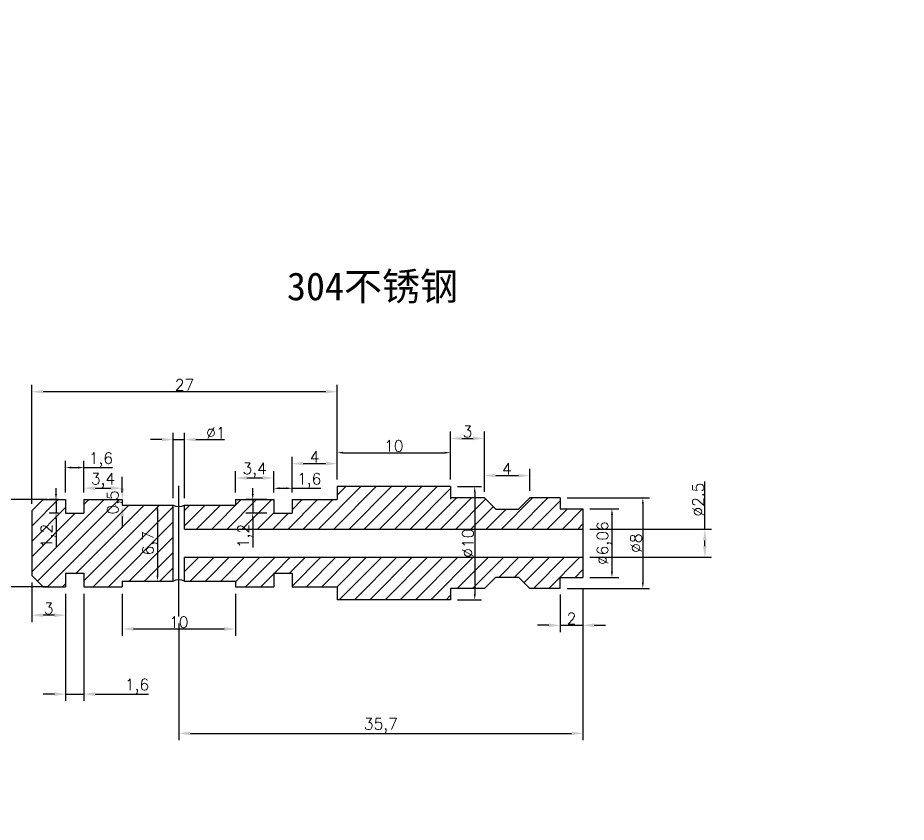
# Model space of a CAD drawing. Header units: millimetres. Extents: x 6817 to 10425, y -2870 to -164.
# Drawn here: x 9777.6 to 9856.1, y -1671.2 to -1600.1 of the extents above; entities that cross this region are included whole.
import ezdxf

# ---------------------------------------------------------------- set-up
doc = ezdxf.new("R2010")
doc.units = ezdxf.units.MM
doc.linetypes.add('DASHDOTX3', pattern=[508, 254, -127, 0, -127])
doc.layers.add('中线', color=1, linetype='DASHDOTX3', lineweight=13)
doc.layers.add('粗线', color=7, linetype='Continuous', lineweight=80)
doc.layers.add('图层2', color=108, linetype='Continuous')
doc.styles.get("Standard").update_dxf_attribs({"font": 'txt', "bigfont": 'gbcbig.shx'})
doc.dimstyles.new('ISO-25', dxfattribs={"dimtxt": 1, "dimasz": 0.5, "dimexe": 0.6, "dimexo": 0.625, "dimgap": 0.1, "dimtad": 1, "dimtxsty": 'Standard', "dimcen": 2.5, "dimadec": 0, "dimazin": 0, "dimtfac": 1, "dimtmove": 0, "dimatfit": 3, "dimfxl": 1, "dimarcsym": 0})

# ---------------------------------------------------------------- blocks, each defined once
blk = doc.blocks.new('*D332')
at = {"color": 0, "lineweight": -2, "transparency": 16777216}
for p, q in [((9838.354, -1645.295), (9838.354, -1641.095)), ((9828.2, -1645.295), (9838.954, -1645.295)), ((9838.354, -1646.795), (9838.354, -1646.295)), ((9828.2, -1647.795), (9838.954, -1647.795))]:
    blk.add_line(p, q, dxfattribs=at)
at = {"color": 0, "transparency": 16777216}
for points in [[(9838.188, -1646.295), (9838.521, -1646.295), (9838.354, -1645.295)], [(9838.188, -1646.795), (9838.521, -1646.795), (9838.354, -1647.795)]]:
    blk.add_solid(points, dxfattribs=at)
at = {"layer": 'Defpoints', "color": 0, "transparency": 16777216}
for p in [(9827.575, -1645.295), (9838.354, -1645.295), (9827.575, -1647.795)]:
    blk.add_point(p, dxfattribs=at)
at = {"color": 0, "transparency": 16777216, "insert": (9837.754, -1642.695), "char_height": 1, "attachment_point": 5, "rotation": 90}
blk.add_mtext('%%c2.5', dxfattribs=at)
blk = doc.blocks.new('*D333')
at = {"color": 0, "lineweight": -2, "transparency": 16777216}
for p, q in [((9827.575, -1650.52), (9827.575, -1663.947)), ((9791.875, -1653.645), (9791.875, -1663.947)), ((9792.875, -1663.347), (9826.575, -1663.347))]:
    blk.add_line(p, q, dxfattribs=at)
at = {"color": 0, "transparency": 16777216}
for points in [[(9792.875, -1663.18), (9792.875, -1663.514), (9791.875, -1663.347)], [(9826.575, -1663.18), (9826.575, -1663.514), (9827.575, -1663.347)]]:
    blk.add_solid(points, dxfattribs=at)
at = {"layer": 'Defpoints', "color": 0, "transparency": 16777216}
for p in [(9827.575, -1649.895), (9791.875, -1653.02), (9827.575, -1663.347)]:
    blk.add_point(p, dxfattribs=at)
at = {"color": 0, "transparency": 16777216, "insert": (9809.725, -1662.664), "char_height": 1, "attachment_point": 5}
blk.add_mtext('35,7', dxfattribs=at)
blk = doc.blocks.new('*D334')
at = {"color": 0, "lineweight": -2, "transparency": 16777216}
for p, q in [((9791.375, -1642.57), (9791.375, -1636.792)), ((9792.375, -1642.57), (9792.375, -1636.792)), ((9790.375, -1637.392), (9789.375, -1637.392)), ((9791.375, -1637.392), (9792.375, -1637.392)), ((9793.375, -1637.392), (9795.908, -1637.392))]:
    blk.add_line(p, q, dxfattribs=at)
at = {"color": 0, "transparency": 16777216}
for points in [[(9790.375, -1637.225), (9790.375, -1637.559), (9791.375, -1637.392)], [(9793.375, -1637.225), (9793.375, -1637.559), (9792.375, -1637.392)]]:
    blk.add_solid(points, dxfattribs=at)
at = {"layer": 'Defpoints', "color": 0, "transparency": 16777216}
for p in [(9792.375, -1637.392), (9791.375, -1643.195), (9792.375, -1643.195)]:
    blk.add_point(p, dxfattribs=at)
at = {"color": 0, "transparency": 16777216, "insert": (9795.141, -1636.792), "char_height": 1, "attachment_point": 5}
blk.add_mtext('%%c1', dxfattribs=at)
blk = doc.blocks.new('*D335')
at = {"color": 0, "lineweight": -2, "transparency": 16777216}
for p, q in [((9778.875, -1643.07), (9778.875, -1632.564)), ((9805.875, -1639.42), (9805.875, -1632.564)), ((9804.875, -1633.164), (9779.875, -1633.164))]:
    blk.add_line(p, q, dxfattribs=at)
at = {"color": 0, "transparency": 16777216}
for points in [[(9779.875, -1632.998), (9779.875, -1633.331), (9778.875, -1633.164)], [(9804.875, -1632.998), (9804.875, -1633.331), (9805.875, -1633.164)]]:
    blk.add_solid(points, dxfattribs=at)
at = {"layer": 'Defpoints', "color": 0, "transparency": 16777216}
for p in [(9778.875, -1633.164), (9805.875, -1640.045), (9778.875, -1643.695)]:
    blk.add_point(p, dxfattribs=at)
at = {"color": 0, "transparency": 16777216, "insert": (9792.375, -1632.564), "char_height": 1, "attachment_point": 5}
blk.add_mtext('27', dxfattribs=at)
blk = doc.blocks.new('*D336')
at = {"color": 0, "lineweight": -2, "transparency": 16777216}
for p, q in [((9780.25, -1642.695), (9770.989, -1642.695)), ((9771.589, -1643.695), (9771.589, -1649.395)), ((9780.25, -1650.395), (9770.989, -1650.395))]:
    blk.add_line(p, q, dxfattribs=at)
at = {"color": 0, "transparency": 16777216}
for points in [[(9771.422, -1643.695), (9771.755, -1643.695), (9771.589, -1642.695)], [(9771.422, -1649.395), (9771.755, -1649.395), (9771.589, -1650.395)]]:
    blk.add_solid(points, dxfattribs=at)
at = {"layer": 'Defpoints', "color": 0, "transparency": 16777216}
for p in [(9780.875, -1642.695), (9771.589, -1650.395), (9780.875, -1650.395)]:
    blk.add_point(p, dxfattribs=at)
at = {"color": 0, "transparency": 16777216, "insert": (9770.989, -1646.545), "char_height": 1, "attachment_point": 5, "rotation": 90}
blk.add_mtext('%%C8-0.04', dxfattribs=at)
blk = doc.blocks.new('*D277')
at = {"color": 0, "lineweight": -2, "transparency": 16777216}
for p, q in [((9781.875, -1651.02), (9781.875, -1660.48)), ((9783.475, -1651.02), (9783.475, -1660.48)), ((9780.875, -1659.88), (9779.875, -1659.88)), ((9781.875, -1659.88), (9783.475, -1659.88)), ((9784.475, -1659.88), (9789.2, -1659.88))]:
    blk.add_line(p, q, dxfattribs=at)
at = {"color": 0, "transparency": 16777216}
for points in [[(9780.875, -1659.714), (9780.875, -1660.047), (9781.875, -1659.88)], [(9784.475, -1659.714), (9784.475, -1660.047), (9783.475, -1659.88)]]:
    blk.add_solid(points, dxfattribs=at)
at = {"layer": 'Defpoints', "color": 0, "transparency": 16777216}
for p in [(9781.875, -1650.395), (9783.475, -1650.395), (9783.475, -1659.88)]:
    blk.add_point(p, dxfattribs=at)
at = {"color": 0, "transparency": 16777216, "insert": (9788.183, -1659.197), "char_height": 1, "attachment_point": 5}
blk.add_mtext('1,6', dxfattribs=at)
blk = doc.blocks.new('*D337')
at = {"color": 0, "lineweight": -2, "transparency": 16777216}
for p, q in [((9786.875, -1641.695), (9786.875, -1640.695)), ((9786.25, -1642.695), (9786.275, -1642.695)), ((9786.875, -1642.695), (9786.875, -1643.195)), ((9786.25, -1643.195), (9786.275, -1643.195)), ((9786.875, -1644.195), (9786.875, -1645.195))]:
    blk.add_line(p, q, dxfattribs=at)
at = {"color": 0, "transparency": 16777216}
for points in [[(9786.708, -1641.695), (9787.041, -1641.695), (9786.875, -1642.695)], [(9786.708, -1644.195), (9787.041, -1644.195), (9786.875, -1643.195)]]:
    blk.add_solid(points, dxfattribs=at)
at = {"layer": 'Defpoints', "color": 0, "transparency": 16777216}
for p in [(9786.875, -1642.695), (9786.875, -1643.195), (9786.875, -1643.195)]:
    blk.add_point(p, dxfattribs=at)
at = {"color": 0, "lineweight": -2, "transparency": 16777216, "insert": (9786.191, -1642.945), "char_height": 1, "attachment_point": 5, "rotation": 90}
blk.add_mtext('0,5', dxfattribs=at)
blk = doc.blocks.new('*D338')
at = {"color": 0, "lineweight": -2, "transparency": 16777216}
for p, q in [((9783.475, -1642.07), (9783.475, -1641.086)), ((9786.875, -1642.07), (9786.875, -1641.086)), ((9784.475, -1641.686), (9785.875, -1641.686))]:
    blk.add_line(p, q, dxfattribs=at)
at = {"color": 0, "transparency": 16777216}
for points in [[(9784.475, -1641.519), (9784.475, -1641.853), (9783.475, -1641.686)], [(9785.875, -1641.519), (9785.875, -1641.853), (9786.875, -1641.686)]]:
    blk.add_solid(points, dxfattribs=at)
at = {"layer": 'Defpoints', "color": 0, "transparency": 16777216}
for p in [(9786.875, -1641.686), (9783.475, -1642.695), (9786.875, -1642.695)]:
    blk.add_point(p, dxfattribs=at)
at = {"color": 0, "lineweight": -2, "transparency": 16777216, "insert": (9785.175, -1641.003), "char_height": 1, "attachment_point": 5}
blk.add_mtext('3,4', dxfattribs=at)
blk = doc.blocks.new('*D339')
at = {"color": 0, "lineweight": -2, "transparency": 16777216}
for p, q in [((9786.875, -1651.02), (9786.875, -1654.723)), ((9796.875, -1651.02), (9796.875, -1654.723)), ((9787.875, -1654.123), (9795.875, -1654.123))]:
    blk.add_line(p, q, dxfattribs=at)
at = {"color": 0, "transparency": 16777216}
for points in [[(9787.875, -1653.957), (9787.875, -1654.29), (9786.875, -1654.123)], [(9795.875, -1653.957), (9795.875, -1654.29), (9796.875, -1654.123)]]:
    blk.add_solid(points, dxfattribs=at)
at = {"layer": 'Defpoints', "color": 0, "transparency": 16777216}
for p in [(9786.875, -1650.395), (9796.875, -1650.395), (9796.875, -1654.123)]:
    blk.add_point(p, dxfattribs=at)
at = {"color": 0, "transparency": 16777216, "insert": (9791.875, -1653.523), "char_height": 1, "attachment_point": 5}
blk.add_mtext('10', dxfattribs=at)
blk = doc.blocks.new('*D340')
at = {"color": 0, "lineweight": -2, "transparency": 16777216}
for p, q in [((9796.875, -1642.07), (9796.875, -1640.182)), ((9800.275, -1642.07), (9800.275, -1640.182)), ((9797.875, -1640.782), (9799.275, -1640.782))]:
    blk.add_line(p, q, dxfattribs=at)
at = {"color": 0, "transparency": 16777216}
for points in [[(9797.875, -1640.616), (9797.875, -1640.949), (9796.875, -1640.782)], [(9799.275, -1640.616), (9799.275, -1640.949), (9800.275, -1640.782)]]:
    blk.add_solid(points, dxfattribs=at)
at = {"layer": 'Defpoints', "color": 0, "transparency": 16777216}
for p in [(9800.275, -1640.782), (9796.875, -1642.695), (9800.275, -1642.695)]:
    blk.add_point(p, dxfattribs=at)
at = {"color": 0, "lineweight": -2, "transparency": 16777216, "insert": (9798.575, -1640.099), "char_height": 1, "attachment_point": 5}
blk.add_mtext('3,4', dxfattribs=at)
blk = doc.blocks.new('*D341')
at = {"color": 0, "lineweight": -2, "transparency": 16777216}
for p, q in [((9801.875, -1642.07), (9801.875, -1638.915)), ((9805.875, -1640.92), (9805.875, -1638.915)), ((9802.875, -1639.515), (9804.875, -1639.515))]:
    blk.add_line(p, q, dxfattribs=at)
at = {"color": 0, "transparency": 16777216}
for points in [[(9802.875, -1639.348), (9802.875, -1639.681), (9801.875, -1639.515)], [(9804.875, -1639.348), (9804.875, -1639.681), (9805.875, -1639.515)]]:
    blk.add_solid(points, dxfattribs=at)
at = {"layer": 'Defpoints', "color": 0, "transparency": 16777216}
for p in [(9805.875, -1639.515), (9805.875, -1641.545), (9801.875, -1642.695)]:
    blk.add_point(p, dxfattribs=at)
at = {"color": 0, "lineweight": -2, "transparency": 16777216, "insert": (9803.875, -1638.915), "char_height": 1, "attachment_point": 5}
blk.add_mtext('4', dxfattribs=at)
blk = doc.blocks.new('*D342')
at = {"color": 0, "lineweight": -2, "transparency": 16777216}
for p, q in [((9815.875, -1640.92), (9815.875, -1636.687)), ((9818.875, -1641.92), (9818.875, -1636.687)), ((9816.875, -1637.287), (9817.875, -1637.287))]:
    blk.add_line(p, q, dxfattribs=at)
at = {"color": 0, "transparency": 16777216}
for points in [[(9816.875, -1637.12), (9816.875, -1637.453), (9815.875, -1637.287)], [(9817.875, -1637.12), (9817.875, -1637.453), (9818.875, -1637.287)]]:
    blk.add_solid(points, dxfattribs=at)
at = {"layer": 'Defpoints', "color": 0, "transparency": 16777216}
for p in [(9818.875, -1637.287), (9815.875, -1641.545), (9818.875, -1642.545)]:
    blk.add_point(p, dxfattribs=at)
at = {"color": 0, "transparency": 16777216, "insert": (9817.375, -1636.687), "char_height": 1, "attachment_point": 5}
blk.add_mtext('3', dxfattribs=at)
blk = doc.blocks.new('*D343')
at = {"color": 0, "lineweight": -2, "transparency": 16777216}
for p, q in [((9818.875, -1642.02), (9818.875, -1639.974)), ((9819.875, -1640.574), (9821.875, -1640.574)), ((9822.875, -1641.92), (9822.875, -1639.974))]:
    blk.add_line(p, q, dxfattribs=at)
at = {"color": 0, "transparency": 16777216}
for points in [[(9819.875, -1640.408), (9819.875, -1640.741), (9818.875, -1640.574)], [(9821.875, -1640.408), (9821.875, -1640.741), (9822.875, -1640.574)]]:
    blk.add_solid(points, dxfattribs=at)
at = {"layer": 'Defpoints', "color": 0, "transparency": 16777216}
for p in [(9822.875, -1640.574), (9818.875, -1642.645), (9822.875, -1642.545)]:
    blk.add_point(p, dxfattribs=at)
at = {"color": 0, "lineweight": -2, "transparency": 16777216, "insert": (9820.875, -1639.974), "char_height": 1, "attachment_point": 5}
blk.add_mtext('4', dxfattribs=at)
blk = doc.blocks.new('*D278')
at = {"color": 0, "lineweight": -2, "transparency": 16777216}
for p, q in [((9825.575, -1651.07), (9825.575, -1654.4)), ((9827.575, -1653.175), (9827.575, -1653.2)), ((9824.575, -1653.8), (9823.575, -1653.8)), ((9825.575, -1653.8), (9827.575, -1653.8)), ((9828.575, -1653.8), (9829.575, -1653.8))]:
    blk.add_line(p, q, dxfattribs=at)
at = {"color": 0, "transparency": 16777216}
for points in [[(9824.575, -1653.633), (9824.575, -1653.966), (9825.575, -1653.8)], [(9828.575, -1653.633), (9828.575, -1653.966), (9827.575, -1653.8)]]:
    blk.add_solid(points, dxfattribs=at)
at = {"layer": 'Defpoints', "color": 0, "transparency": 16777216}
for p in [(9825.575, -1650.445), (9827.575, -1653.8), (9827.575, -1653.8)]:
    blk.add_point(p, dxfattribs=at)
at = {"color": 0, "transparency": 16777216, "insert": (9826.575, -1653.2), "char_height": 1, "attachment_point": 5}
blk.add_mtext('2', dxfattribs=at)
blk = doc.blocks.new('*D344')
at = {"color": 0, "lineweight": -2, "transparency": 16777216}
for p, q in [((9778.875, -1650.02), (9778.875, -1653.509)), ((9781.875, -1651.02), (9781.875, -1653.509)), ((9780.875, -1652.909), (9779.875, -1652.909))]:
    blk.add_line(p, q, dxfattribs=at)
at = {"color": 0, "transparency": 16777216}
for points in [[(9779.875, -1652.743), (9779.875, -1653.076), (9778.875, -1652.909)], [(9780.875, -1652.743), (9780.875, -1653.076), (9781.875, -1652.909)]]:
    blk.add_solid(points, dxfattribs=at)
at = {"layer": 'Defpoints', "color": 0, "transparency": 16777216}
for p in [(9778.875, -1649.395), (9781.875, -1650.395), (9778.875, -1652.909)]:
    blk.add_point(p, dxfattribs=at)
at = {"color": 0, "transparency": 16777216, "insert": (9780.375, -1652.309), "char_height": 1, "attachment_point": 5}
blk.add_mtext('3', dxfattribs=at)
blk = doc.blocks.new('*D424')
at = {"layer": 'Defpoints', "color": 0, "linetype": 'ByBlock', "transparency": 16777216}
for p in [(9825.575, -1642.545), (9825.575, -1650.545), (9832.874, -1650.545)]:
    blk.add_point(p, dxfattribs=at)
at = {"layer": '图层2', "color": 0, "linetype": 'ByBlock', "lineweight": -2, "transparency": 16777216}
for p, q in [((9826.2, -1642.545), (9833.474, -1642.545)), ((9832.874, -1643.045), (9832.874, -1650.045)), ((9826.2, -1650.545), (9833.474, -1650.545))]:
    blk.add_line(p, q, dxfattribs=at)
at = {"layer": '图层2', "color": 0, "linetype": 'ByBlock', "transparency": 16777216}
for points in [[(9832.79, -1643.045), (9832.957, -1643.045), (9832.874, -1642.545)], [(9832.79, -1650.045), (9832.957, -1650.045), (9832.874, -1650.545)]]:
    blk.add_solid(points, dxfattribs=at)
at = {"layer": '图层2', "color": 0, "linetype": 'ByBlock', "transparency": 16777216, "insert": (9832.274, -1646.545), "char_height": 1, "attachment_point": 5, "rotation": 90}
blk.add_mtext('%%C8', dxfattribs=at)
blk = doc.blocks.new('*D425')
at = {"layer": 'Defpoints', "color": 0, "linetype": 'ByBlock', "transparency": 16777216}
for p in [(9827.575, -1643.515), (9827.575, -1649.575), (9830.147, -1649.575)]:
    blk.add_point(p, dxfattribs=at)
at = {"layer": '图层2', "color": 0, "linetype": 'ByBlock', "lineweight": -2, "transparency": 16777216}
for p, q in [((9828.2, -1643.515), (9830.747, -1643.515)), ((9830.147, -1644.015), (9830.147, -1649.075)), ((9828.2, -1649.575), (9830.747, -1649.575))]:
    blk.add_line(p, q, dxfattribs=at)
at = {"layer": '图层2', "color": 0, "linetype": 'ByBlock', "transparency": 16777216}
for points in [[(9830.064, -1644.015), (9830.23, -1644.015), (9830.147, -1643.515)], [(9830.064, -1649.075), (9830.23, -1649.075), (9830.147, -1649.575)]]:
    blk.add_solid(points, dxfattribs=at)
at = {"layer": '图层2', "color": 0, "linetype": 'ByBlock', "transparency": 16777216, "insert": (9829.464, -1646.545), "char_height": 1, "attachment_point": 5, "rotation": 90}
blk.add_mtext('%%C6,06', dxfattribs=at)
blk = doc.blocks.new('*D426')
at = {"layer": 'Defpoints', "color": 0, "linetype": 'ByBlock', "transparency": 16777216}
for p in [(9815.875, -1641.545), (9815.875, -1651.545), (9818.02, -1651.545)]:
    blk.add_point(p, dxfattribs=at)
at = {"layer": '图层2', "color": 0, "linetype": 'ByBlock', "lineweight": -2, "transparency": 16777216}
for p, q in [((9816.5, -1641.545), (9818.62, -1641.545)), ((9818.02, -1642.045), (9818.02, -1651.045)), ((9816.5, -1651.545), (9818.62, -1651.545))]:
    blk.add_line(p, q, dxfattribs=at)
at = {"layer": '图层2', "color": 0, "linetype": 'ByBlock', "transparency": 16777216}
for points in [[(9817.937, -1642.045), (9818.104, -1642.045), (9818.02, -1641.545)], [(9817.937, -1651.045), (9818.104, -1651.045), (9818.02, -1651.545)]]:
    blk.add_solid(points, dxfattribs=at)
at = {"layer": '图层2', "color": 0, "linetype": 'ByBlock', "transparency": 16777216, "insert": (9817.42, -1646.545), "char_height": 1, "attachment_point": 5, "rotation": 90}
blk.add_mtext('%%C10', dxfattribs=at)
blk = doc.blocks.new('*D427')
at = {"layer": 'Defpoints', "color": 0, "linetype": 'ByBlock', "transparency": 16777216}
for p in [(9815.875, -1638.548), (9805.875, -1641.545), (9815.875, -1641.545)]:
    blk.add_point(p, dxfattribs=at)
at = {"layer": '图层2', "color": 0, "linetype": 'ByBlock', "lineweight": -2, "transparency": 16777216}
for p, q in [((9805.875, -1640.92), (9805.875, -1637.948)), ((9815.875, -1640.92), (9815.875, -1637.948)), ((9806.375, -1638.548), (9815.375, -1638.548))]:
    blk.add_line(p, q, dxfattribs=at)
at = {"layer": '图层2', "color": 0, "linetype": 'ByBlock', "transparency": 16777216}
for points in [[(9806.375, -1638.465), (9806.375, -1638.631), (9805.875, -1638.548)], [(9815.375, -1638.465), (9815.375, -1638.631), (9815.875, -1638.548)]]:
    blk.add_solid(points, dxfattribs=at)
at = {"layer": '图层2', "color": 0, "linetype": 'ByBlock', "transparency": 16777216, "insert": (9810.875, -1637.948), "char_height": 1, "attachment_point": 5}
blk.add_mtext('10', dxfattribs=at)
blk = doc.blocks.new('*D428')
at = {"layer": 'Defpoints', "color": 0, "linetype": 'ByBlock', "transparency": 16777216}
for p in [(9801.875, -1641.694), (9800.275, -1642.695), (9801.875, -1642.695)]:
    blk.add_point(p, dxfattribs=at)
at = {"layer": '图层2', "color": 0, "linetype": 'ByBlock', "lineweight": -2, "transparency": 16777216}
for p, q in [((9800.275, -1642.07), (9800.275, -1641.094)), ((9801.875, -1642.07), (9801.875, -1641.094)), ((9800.775, -1641.694), (9801.375, -1641.694)), ((9801.875, -1641.694), (9804.408, -1641.694))]:
    blk.add_line(p, q, dxfattribs=at)
at = {"layer": '图层2', "color": 0, "linetype": 'ByBlock', "transparency": 16777216}
for points in [[(9800.775, -1641.611), (9800.775, -1641.778), (9800.275, -1641.694)], [(9801.375, -1641.611), (9801.375, -1641.778), (9801.875, -1641.694)]]:
    blk.add_solid(points, dxfattribs=at)
at = {"layer": '图层2', "color": 0, "linetype": 'ByBlock', "transparency": 16777216, "insert": (9803.391, -1641.011), "char_height": 1, "attachment_point": 5}
blk.add_mtext('1,6', dxfattribs=at)
blk = doc.blocks.new('*D429')
at = {"layer": 'Defpoints', "color": 0, "linetype": 'ByBlock', "transparency": 16777216}
for p in [(9798.403, -1642.695), (9800.275, -1642.695), (9800.275, -1643.895)]:
    blk.add_point(p, dxfattribs=at)
at = {"layer": '图层2', "color": 0, "linetype": 'ByBlock', "lineweight": -2, "transparency": 16777216}
for p, q in [((9798.403, -1642.195), (9798.403, -1641.695)), ((9799.65, -1642.695), (9797.803, -1642.695)), ((9798.403, -1642.695), (9798.403, -1643.895)), ((9799.65, -1643.895), (9797.803, -1643.895)), ((9798.403, -1644.395), (9798.403, -1646.928))]:
    blk.add_line(p, q, dxfattribs=at)
at = {"layer": '图层2', "color": 0, "linetype": 'ByBlock', "transparency": 16777216}
for points in [[(9798.32, -1642.195), (9798.487, -1642.195), (9798.403, -1642.695)], [(9798.32, -1644.395), (9798.487, -1644.395), (9798.403, -1643.895)]]:
    blk.add_solid(points, dxfattribs=at)
at = {"layer": '图层2', "color": 0, "linetype": 'ByBlock', "transparency": 16777216, "insert": (9797.72, -1645.911), "char_height": 1, "attachment_point": 5, "rotation": 90}
blk.add_mtext('1,2', dxfattribs=at)
blk = doc.blocks.new('*D430')
at = {"layer": 'Defpoints', "color": 0, "linetype": 'ByBlock', "transparency": 16777216}
for p in [(9781.875, -1642.695), (9781.022, -1643.895), (9781.875, -1643.895)]:
    blk.add_point(p, dxfattribs=at)
at = {"layer": '图层2', "color": 0, "linetype": 'ByBlock', "lineweight": -2, "transparency": 16777216}
for p, q in [((9781.022, -1642.195), (9781.022, -1641.695)), ((9781.25, -1642.695), (9780.422, -1642.695)), ((9781.022, -1642.695), (9781.022, -1643.895)), ((9781.25, -1643.895), (9780.422, -1643.895)), ((9781.022, -1644.395), (9781.022, -1646.928))]:
    blk.add_line(p, q, dxfattribs=at)
at = {"layer": '图层2', "color": 0, "linetype": 'ByBlock', "transparency": 16777216}
for points in [[(9780.939, -1642.195), (9781.105, -1642.195), (9781.022, -1642.695)], [(9780.939, -1644.395), (9781.105, -1644.395), (9781.022, -1643.895)]]:
    blk.add_solid(points, dxfattribs=at)
at = {"layer": '图层2', "color": 0, "linetype": 'ByBlock', "transparency": 16777216, "insert": (9780.339, -1645.911), "char_height": 1, "attachment_point": 5, "rotation": 90}
blk.add_mtext('1,2', dxfattribs=at)
blk = doc.blocks.new('*D284')
at = {"layer": 'Defpoints', "color": 0, "linetype": 'ByBlock', "transparency": 16777216}
for p in [(9783.475, -1639.865), (9781.875, -1642.695), (9783.475, -1642.695)]:
    blk.add_point(p, dxfattribs=at)
at = {"layer": '图层2', "color": 0, "linetype": 'ByBlock', "lineweight": -2, "transparency": 16777216}
for p, q in [((9781.875, -1642.07), (9781.875, -1639.265)), ((9782.375, -1639.865), (9782.975, -1639.865)), ((9783.475, -1642.07), (9783.475, -1639.265)), ((9783.475, -1639.865), (9786.008, -1639.865))]:
    blk.add_line(p, q, dxfattribs=at)
at = {"layer": '图层2', "color": 0, "linetype": 'ByBlock', "transparency": 16777216}
for points in [[(9782.375, -1639.782), (9782.375, -1639.948), (9781.875, -1639.865)], [(9782.975, -1639.782), (9782.975, -1639.948), (9783.475, -1639.865)]]:
    blk.add_solid(points, dxfattribs=at)
at = {"layer": '图层2', "color": 0, "linetype": 'ByBlock', "transparency": 16777216, "insert": (9784.991, -1639.182), "char_height": 1, "attachment_point": 5}
blk.add_mtext('1,6', dxfattribs=at)
blk = doc.blocks.new('*D1364')
at = {"layer": 'Defpoints', "color": 0, "linetype": 'ByBlock', "transparency": 16777216}
for p in [(9788.246, -1643.195), (9788.246, -1649.895), (9789.986, -1649.895)]:
    blk.add_point(p, dxfattribs=at)
at = {"layer": '图层2', "color": 0, "linetype": 'ByBlock', "lineweight": -2, "transparency": 16777216}
for p, q in [((9788.871, -1643.195), (9790.586, -1643.195)), ((9789.986, -1643.695), (9789.986, -1649.395)), ((9788.871, -1649.895), (9790.586, -1649.895))]:
    blk.add_line(p, q, dxfattribs=at)
at = {"layer": '图层2', "color": 0, "linetype": 'ByBlock', "transparency": 16777216}
for points in [[(9789.903, -1643.695), (9790.07, -1643.695), (9789.986, -1643.195)], [(9789.903, -1649.395), (9790.07, -1649.395), (9789.986, -1649.895)]]:
    blk.add_solid(points, dxfattribs=at)
at = {"layer": '图层2', "color": 0, "linetype": 'ByBlock', "transparency": 16777216, "insert": (9789.303, -1646.545), "char_height": 1, "attachment_point": 5, "rotation": 90}
blk.add_mtext('6,7', dxfattribs=at)
blk = doc.blocks.new('*D2126')
at = {"layer": 'Defpoints', "color": 0, "linetype": 'ByBlock'}
for p in [(10223.657, -339.202), (10223.657, -344.877), (10247.603, -344.877)]:
    blk.add_point(p, dxfattribs=at)
at = {"layer": 'Defpoints', "color": 0, "linetype": 'ByBlock', "transparency": 16777216}
for p in [(8490.813, -2490.52), (8490.813, -2500.59), (8495.813, -2500.59)]:
    blk.add_point(p, dxfattribs=at)
at = {"layer": '图层2', "color": 0, "linetype": 'ByBlock', "lineweight": -2}
for p, q in [((10224.282, -339.202), (10248.203, -339.202)), ((10247.603, -339.702), (10247.603, -344.377)), ((10224.282, -344.877), (10248.203, -344.877))]:
    blk.add_line(p, q, dxfattribs=at)
at = {"layer": '图层2', "color": 0, "linetype": 'ByBlock', "lineweight": -2, "transparency": 16777216}
for p, q in [((8490.813, -2499.965), (8490.813, -2489.92)), ((8495.813, -2499.965), (8495.813, -2489.92)), ((8495.313, -2490.52), (8491.313, -2490.52))]:
    blk.add_line(p, q, dxfattribs=at)
at = {"layer": '图层2', "color": 0, "linetype": 'ByBlock'}
for points in [[(10247.52, -339.702), (10247.687, -339.702), (10247.603, -339.202)], [(10247.52, -344.377), (10247.687, -344.377), (10247.603, -344.877)]]:
    blk.add_solid(points, dxfattribs=at)
at = {"layer": '图层2', "color": 0, "linetype": 'ByBlock', "transparency": 16777216}
for points in [[(8491.313, -2490.437), (8491.313, -2490.604), (8490.813, -2490.52)], [(8495.313, -2490.437), (8495.313, -2490.604), (8495.813, -2490.52)]]:
    blk.add_solid(points, dxfattribs=at)
at = {"layer": '图层2', "color": 0, "linetype": 'ByBlock', "insert": (10246.92, -342.039), "char_height": 1, "attachment_point": 5, "rotation": 90}
blk.add_mtext('5,67', dxfattribs=at)
at = {"layer": '图层2', "color": 0, "linetype": 'ByBlock', "transparency": 16777216, "insert": (8493.313, -2489.17), "char_height": 2.5, "attachment_point": 5}
blk.add_mtext('5', dxfattribs=at)
blk = doc.blocks.new('*D2131')
at = {"layer": 'Defpoints', "color": 0, "linetype": 'ByBlock'}
for p in [(10232.058, -998.369), (10223.184, -1004.368), (10232.048, -1004.368), (8546.573, -2519.733), (8541.762, -2524.114), (8546.573, -2524.114)]:
    blk.add_point(p, dxfattribs=at)
at = {"layer": '图层2', "color": 0, "linetype": 'ByBlock', "lineweight": -2}
for p, q in [((10231.433, -998.369), (10222.584, -998.369)), ((10223.184, -998.869), (10223.184, -1003.868)), ((10231.423, -1004.368), (10222.584, -1004.368)), ((8545.948, -2519.733), (8541.162, -2519.733)), ((8541.762, -2520.233), (8541.762, -2523.614)), ((8545.948, -2524.114), (8541.162, -2524.114))]:
    blk.add_line(p, q, dxfattribs=at)
at = {"layer": '图层2', "color": 0, "linetype": 'ByBlock'}
for points in [[(10223.101, -998.869), (10223.268, -998.869), (10223.184, -998.369)], [(10223.101, -1003.868), (10223.268, -1003.868), (10223.184, -1004.368)], [(8541.679, -2520.233), (8541.846, -2520.233), (8541.762, -2519.733)], [(8541.679, -2523.614), (8541.846, -2523.614), (8541.762, -2524.114)]]:
    blk.add_solid(points, dxfattribs=at)
at = {"layer": '图层2', "color": 0, "linetype": 'ByBlock', "char_height": 1, "attachment_point": 5, "rotation": 90}
for s, insert in [('6', (10222.584, -1001.368)), ('4,38', (8541.079, -2521.923))]:
    blk.add_mtext(s, dxfattribs=dict(at, insert=insert))
blk = doc.blocks.new('*D2135')
at = {"layer": 'Defpoints', "color": 0, "linetype": 'ByBlock'}
for p in [(10217.809, -308.872), (10215.309, -322.353), (10217.809, -322.353), (8520.699, -2501.899), (8521.923, -2501.875), (8521.325, -2502.94), (8534.065, -2513.083), (8534.065, -2513.083)]:
    blk.add_point(p, dxfattribs=at)
at = {"layer": '图层2', "color": 0, "linetype": 'ByBlock', "lineweight": -2}
for p, q in [((10215.309, -321.728), (10215.309, -308.272)), ((10217.809, -321.728), (10217.809, -308.272)), ((10215.809, -308.872), (10217.309, -308.872)), ((8521.603, -2500.9), (8522.675, -2499.803)), ((8521.464, -2501.451), (8520.818, -2500.855)), ((8520.836, -2502.55), (8519.961, -2501.854))]:
    blk.add_line(p, q, dxfattribs=at)
for start, end in [(135.64919, 137.29304), (138.93689, 139.83176)]:
    blk.add_arc((8534.065, -2513.083), 17.428, start, end, dxfattribs=at)
at = {"layer": '图层2', "color": 0, "linetype": 'ByBlock'}
for points in [[(10215.809, -308.788), (10215.809, -308.955), (10215.309, -308.872)], [(10217.309, -308.788), (10217.309, -308.955), (10217.809, -308.872)], [(8520.812, -2501.894), (8520.683, -2501.788), (8520.431, -2502.228)], [(8520.863, -2501.579), (8520.987, -2501.69), (8521.259, -2501.262)]]:
    blk.add_solid(points, dxfattribs=at)
at = {"layer": '图层2', "color": 0, "linetype": 'ByBlock', "insert": (10216.559, -308.188), "char_height": 1, "attachment_point": 5}
blk.add_mtext('2,5', dxfattribs=at)
at = {"layer": '图层2', "color": 0, "linetype": 'ByBlock', "insert": (8521.71, -2499.932), "char_height": 1, "attachment_point": 5, "rotation": 45.64919}
blk.add_mtext('4°', dxfattribs=at)
blk = doc.blocks.new('*D2136')
at = {"layer": 'Defpoints', "color": 0, "linetype": 'ByBlock'}
for p in [(10215.309, -305.16), (10187.985, -322.353), (10215.309, -322.353), (8518.444, -2501.943), (8521.325, -2502.94), (8518.95, -2504.556), (8534.065, -2513.083), (8534.065, -2513.083)]:
    blk.add_point(p, dxfattribs=at)
at = {"layer": '图层2', "color": 0, "linetype": 'ByBlock', "lineweight": -2}
for p, q in [((10187.985, -321.728), (10187.985, -304.56)), ((10215.309, -321.728), (10215.309, -304.56)), ((10188.485, -305.16), (10214.809, -305.16)), ((8520.836, -2502.55), (8518.586, -2500.759)), ((8518.406, -2504.249), (8516.832, -2503.361))]:
    blk.add_line(p, q, dxfattribs=at)
blk.add_arc((8534.065, -2513.083), 19.186, 142.96881, 149.0795, dxfattribs=at)
at = {"layer": '图层2', "color": 0, "linetype": 'ByBlock'}
for points in [[(10188.485, -305.076), (10188.485, -305.243), (10187.985, -305.16)], [(10214.809, -305.076), (10214.809, -305.243), (10215.309, -305.16)], [(8518.683, -2501.477), (8518.815, -2501.579), (8519.055, -2501.133)], [(8517.678, -2503.266), (8517.534, -2503.182), (8517.355, -2503.656)]]:
    blk.add_solid(points, dxfattribs=at)
at = {"layer": '图层2', "color": 0, "linetype": 'ByBlock', "insert": (10201.647, -304.476), "char_height": 1, "attachment_point": 5}
blk.add_mtext('27,32', dxfattribs=at)
at = {"layer": '图层2', "color": 0, "linetype": 'ByBlock', "insert": (8517.657, -2502.025), "char_height": 1, "attachment_point": 5, "rotation": 56.02416}
blk.add_mtext('9°', dxfattribs=at)
blk = doc.blocks.new('*D2137')
at = {"layer": 'Defpoints', "color": 0, "linetype": 'ByBlock'}
for p in [(9807.815, -699.517), (9815.715, -699.517), (9807.815, -703.516), (8553.103, -2503.252), (8547.368, -2503.69), (8549.016, -2506.627), (8534.065, -2513.083), (8534.065, -2513.083)]:
    blk.add_point(p, dxfattribs=at)
at = {"layer": '图层2', "color": 0, "linetype": 'ByBlock', "lineweight": -2}
for p, q in [((9808.44, -699.517), (9816.315, -699.517)), ((9815.715, -703.016), (9815.715, -700.017)), ((9808.44, -703.516), (9816.315, -703.516)), ((8547.879, -2503.329), (8552.058, -2500.378)), ((8549.59, -2506.38), (8554.287, -2504.352))]:
    blk.add_line(p, q, dxfattribs=at)
blk.add_arc((8534.065, -2513.083), 21.426, 24.69009, 33.88828, dxfattribs=at)
at = {"layer": '图层2', "color": 0, "linetype": 'ByBlock'}
for points in [[(9815.631, -700.017), (9815.798, -700.017), (9815.715, -699.517)], [(9815.631, -703.016), (9815.798, -703.016), (9815.715, -703.516)], [(8551.783, -2501.183), (8551.921, -2501.089), (8551.568, -2500.724)], [(8553.609, -2504.099), (8553.457, -2504.167), (8553.736, -2504.589)]]:
    blk.add_solid(points, dxfattribs=at)
at = {"layer": '图层2', "color": 0, "linetype": 'ByBlock', "char_height": 1, "attachment_point": 5}
for s, insert, rotation in [('4', (9815.115, -701.517), 90), ('12°', (8553.276, -2502.307), 299.28918)]:
    blk.add_mtext(s, dxfattribs=dict(at, insert=insert, rotation=rotation))
blk = doc.blocks.new('*D2138')
at = {"layer": 'Defpoints', "color": 0, "linetype": 'ByBlock'}
for p in [(10222.988, -1057.987), (10220.988, -1061.58), (10222.988, -1061.58), (8548.611, -2494.314), (8561.47, -2494.314), (8561.47, -2496.236)]:
    blk.add_point(p, dxfattribs=at)
at = {"layer": '图层2', "color": 0, "linetype": 'ByBlock', "lineweight": -2}
for p, q in [((10220.988, -1060.955), (10220.988, -1057.387)), ((10222.988, -1060.955), (10222.988, -1057.387)), ((10221.488, -1057.987), (10222.488, -1057.987)), ((8548.611, -2494.939), (8548.611, -2496.836)), ((8561.47, -2494.939), (8561.47, -2496.836)), ((8549.111, -2496.236), (8560.97, -2496.236))]:
    blk.add_line(p, q, dxfattribs=at)
at = {"layer": '图层2', "color": 0, "linetype": 'ByBlock'}
for points in [[(10221.488, -1057.904), (10221.488, -1058.07), (10220.988, -1057.987)], [(10222.488, -1057.904), (10222.488, -1058.07), (10222.988, -1057.987)], [(8549.111, -2496.153), (8549.111, -2496.32), (8548.611, -2496.236)], [(8560.97, -2496.153), (8560.97, -2496.32), (8561.47, -2496.236)]]:
    blk.add_solid(points, dxfattribs=at)
at = {"layer": '图层2', "color": 0, "linetype": 'ByBlock', "char_height": 1, "attachment_point": 5}
for s, insert in [('2', (10221.988, -1057.387)), ('12,86', (8555.041, -2495.553))]:
    blk.add_mtext(s, dxfattribs=dict(at, insert=insert))
blk = doc.blocks.new('*D2182')
at = {"layer": 'Defpoints', "color": 0, "linetype": 'ByBlock'}
for p in [(9769.111, -1256.581), (9769.111, -1277.581), (9805.213, -1277.581), (9044.303, -2421.385), (8495.813, -2452.388), (9044.303, -2517.79)]:
    blk.add_point(p, dxfattribs=at)
at = {"layer": '图层2', "color": 0, "linetype": 'ByBlock', "lineweight": -2}
for p, q in [((9769.736, -1256.581), (9805.813, -1256.581)), ((9805.213, -1257.081), (9805.213, -1277.081)), ((9769.736, -1277.581), (9805.813, -1277.581)), ((8495.813, -2451.763), (8495.813, -2420.785)), ((9044.303, -2517.165), (9044.303, -2420.785)), ((8496.313, -2421.385), (9043.803, -2421.385))]:
    blk.add_line(p, q, dxfattribs=at)
at = {"layer": '图层2', "color": 0, "linetype": 'ByBlock'}
for points in [[(9805.129, -1257.081), (9805.296, -1257.081), (9805.213, -1256.581)], [(9805.129, -1277.081), (9805.296, -1277.081), (9805.213, -1277.581)], [(8496.313, -2421.301), (8496.313, -2421.468), (8495.813, -2421.385)], [(9043.803, -2421.301), (9043.803, -2421.468), (9044.303, -2421.385)]]:
    blk.add_solid(points, dxfattribs=at)
at = {"layer": '图层2', "color": 0, "linetype": 'ByBlock', "insert": (9804.613, -1267.081), "char_height": 1, "attachment_point": 5, "rotation": 90}
blk.add_mtext('21', dxfattribs=at)
at = {"layer": '图层2', "color": 0, "linetype": 'ByBlock', "insert": (8770.058, -2420.701), "char_height": 1, "attachment_point": 5}
blk.add_mtext('548,49', dxfattribs=at)

msp = doc.modelspace()

# ---------------------------------------------------------------- hatches: boundary and pattern name
at = {"layer": '图层2', "linetype": 'ByBlock', "lineweight": -2}
h = msp.add_hatch(dxfattribs=at)
h.set_pattern_fill('ANSI31', color=4, scale=0.3)
h.set_pattern_definition([(45, (5542.121, 299.759), (-0.6735192, 0.6735192), [])])
h.paths.add_polyline_path([(9791.375, -1643.195), (9786.875, -1643.195), (9786.875, -1642.695), (9783.475, -1642.695), (9783.475, -1643.895), (9781.875, -1643.895), (9781.875, -1642.695), (9779.875, -1642.695), (9778.875, -1643.695), (9778.875, -1649.395), (9779.875, -1650.395), (9781.875, -1650.395), (9781.875, -1649.195), (9783.475, -1649.195), (9783.475, -1650.395), (9786.875, -1650.395), (9786.875, -1649.895), (9791.375, -1649.895)])
h.paths.add_polyline_path([(9827.575, -1643.515), (9825.575, -1643.515), (9825.575, -1642.545), (9822.875, -1642.545), (9821.875, -1643.545), (9819.875, -1643.545), (9818.875, -1642.545), (9815.875, -1642.545), (9815.875, -1641.545), (9805.875, -1641.545), (9805.875, -1642.695), (9801.875, -1642.695), (9801.875, -1643.895), (9800.275, -1643.895), (9800.275, -1642.695), (9796.875, -1642.695), (9796.875, -1643.195), (9792.375, -1643.195), (9792.375, -1645.295), (9827.575, -1645.295)])
h.paths.add_polyline_path([(9827.575, -1647.795), (9792.375, -1647.795), (9792.375, -1649.895), (9796.875, -1649.895), (9796.875, -1650.395), (9800.275, -1650.395), (9800.275, -1649.195), (9801.875, -1649.195), (9801.875, -1650.395), (9805.875, -1650.395), (9805.875, -1651.545), (9815.875, -1651.545), (9815.875, -1650.545), (9818.875, -1650.545), (9819.875, -1649.545), (9821.875, -1649.545), (9822.875, -1650.545), (9825.575, -1650.545), (9825.575, -1649.575), (9827.575, -1649.575)])

# ---------------------------------------------------------------- linework, layer by layer
at = {"layer": '中线', "lineweight": -2, "ltscale": 0.1}
msp.add_line((9791.875, -1653.02), (9791.875, -1641.473), dxfattribs=at)
at = {"layer": '粗线', "lineweight": -2}
for p, q in [((9805.875, -1641.545), (9805.875, -1642.695)), ((9815.875, -1641.545), (9805.875, -1641.545)), ((9815.875, -1641.545), (9815.875, -1642.645)), ((9778.875, -1643.695), (9779.875, -1642.695)), ((9779.875, -1642.695), (9781.875, -1642.695)), ((9781.875, -1642.695), (9781.875, -1643.895)), ((9783.475, -1642.695), (9783.475, -1643.895)), ((9783.475, -1642.695), (9786.875, -1642.695)), ((9786.875, -1642.695), (9786.875, -1643.195)), ((9796.875, -1642.695), (9796.875, -1643.195)), ((9796.875, -1642.695), (9800.275, -1642.695)), ((9800.275, -1642.695), (9800.275, -1643.895)), ((9801.875, -1642.695), (9801.875, -1643.895)), ((9801.875, -1642.695), (9805.875, -1642.695)), ((9818.875, -1642.545), (9815.875, -1642.545)), ((9819.875, -1643.545), (9818.875, -1642.545)), ((9821.875, -1643.545), (9822.875, -1642.545)), ((9825.575, -1642.545), (9822.875, -1642.545)), ((9825.575, -1642.545), (9825.575, -1643.515)), ((9778.875, -1643.695), (9778.875, -1649.395)), ((9786.875, -1643.195), (9791.375, -1643.195)), ((9791.375, -1649.895), (9791.375, -1643.195)), ((9792.375, -1643.195), (9796.875, -1643.195)), ((9792.375, -1645.295), (9792.375, -1643.195)), ((9819.875, -1643.545), (9821.875, -1643.545)), ((9825.575, -1643.515), (9827.575, -1643.515)), ((9827.575, -1643.515), (9827.575, -1649.575)), ((9781.875, -1643.895), (9783.475, -1643.895)), ((9800.275, -1643.895), (9801.875, -1643.895)), ((9792.375, -1645.295), (9827.575, -1645.295)), ((9792.375, -1649.895), (9792.375, -1647.795)), ((9792.375, -1647.795), (9827.575, -1647.795)), ((9781.875, -1649.195), (9783.475, -1649.195)), ((9781.875, -1649.195), (9781.875, -1650.395)), ((9783.475, -1649.195), (9783.475, -1650.395)), ((9800.275, -1649.195), (9801.875, -1649.195)), ((9800.275, -1649.195), (9800.275, -1650.395)), ((9801.875, -1649.195), (9801.875, -1650.395)), ((9778.875, -1649.395), (9779.875, -1650.395)), ((9786.875, -1649.895), (9791.375, -1649.895)), ((9786.875, -1649.895), (9786.875, -1650.395)), ((9792.375, -1649.895), (9796.875, -1649.895)), ((9796.875, -1649.895), (9796.875, -1650.395)), ((9819.875, -1649.545), (9818.875, -1650.545)), ((9819.875, -1649.545), (9821.875, -1649.545)), ((9821.875, -1649.545), (9822.875, -1650.545)), ((9825.575, -1650.545), (9825.575, -1649.575)), ((9825.575, -1649.575), (9827.575, -1649.575)), ((9779.875, -1650.395), (9781.875, -1650.395)), ((9783.475, -1650.395), (9786.875, -1650.395)), ((9796.875, -1650.395), (9800.275, -1650.395)), ((9801.875, -1650.395), (9805.875, -1650.395)), ((9805.875, -1650.395), (9805.875, -1651.545)), ((9815.875, -1650.545), (9815.875, -1651.545)), ((9818.875, -1650.545), (9815.875, -1650.545)), ((9825.575, -1650.545), (9822.875, -1650.545)), ((9815.875, -1651.545), (9805.875, -1651.545))]:
    msp.add_line(p, q, dxfattribs=at)
for centre, start, end in [((9791.875, -1641.988), 247.48882, 292.51118), ((9791.875, -1651.101), 67.48882, 112.51118)]:
    msp.add_arc(centre, 1.306, start, end, dxfattribs=at)

# ---------------------------------------------------------------- texts
at = {"color": 2, "insert": (9801.432, -1622.617), "char_height": 2.46562, "width": 38.16509, "attachment_point": 1}
msp.add_mtext('{\\fSimSun|b0|i0|c134|p2;304不锈钢}', dxfattribs=at)

# ---------------------------------------------------------------- dimensions: what is measured, and where the dimension line sits
at = {"color": 3}
for base, p1, p2, picture, middle in [((9778.875, -1633.164), (9805.875, -1640.045), (9778.875, -1643.695), '*D335', (9792.375, -1632.564)), ((9818.875, -1637.287), (9815.875, -1641.545), (9818.875, -1642.545), '*D342', (9817.375, -1636.687)), ((9778.875, -1652.909), (9781.875, -1650.395), (9778.875, -1649.395), '*D344', (9780.375, -1652.309)), ((9827.575, -1663.347), (9791.875, -1653.02), (9827.575, -1649.895), '*D333', (9809.725, -1662.664)), ((9796.875, -1654.123), (9786.875, -1650.395), (9796.875, -1650.395), '*D339', (9791.875, -1653.523)), ((9827.575, -1653.8), (9825.575, -1650.445), (9827.575, -1653.8), '*D278', (9826.575, -1653.2))]:
    dim = msp.add_linear_dim(base=base, p1=p1, p2=p2, dimstyle='ISO-25', override={"dimasz": 1}, dxfattribs=at)
    dim.commit()
    dim.dimension.update_dxf_attribs({"geometry": picture, "text_midpoint": middle})
dim = msp.add_linear_dim(base=(9792.375, -1637.392), p1=(9791.375, -1643.195), p2=(9792.375, -1643.195), text='%%c1', dimstyle='ISO-25', override={"dimasz": 1}, dxfattribs=at)
dim.commit()
dim.dimension.update_dxf_attribs({"geometry": '*D334', "text_midpoint": (9795.141, -1636.792)})
at = {"color": 3, "lineweight": -2}
for base, p1, p2, picture, middle in [((9805.875, -1639.515), (9801.875, -1642.695), (9805.875, -1641.545), '*D341', (9803.875, -1638.915)), ((9800.275, -1640.782), (9796.875, -1642.695), (9800.275, -1642.695), '*D340', (9798.575, -1640.099)), ((9822.875, -1640.574), (9818.875, -1642.645), (9822.875, -1642.545), '*D343', (9820.875, -1639.974)), ((9786.875, -1641.686), (9783.475, -1642.695), (9786.875, -1642.695), '*D338', (9785.175, -1641.003))]:
    dim = msp.add_linear_dim(base=base, p1=p1, p2=p2, dimstyle='ISO-25', override={"dimasz": 1}, dxfattribs=at)
    dim.commit()
    dim.dimension.update_dxf_attribs({"geometry": picture, "text_midpoint": middle})
dim = msp.add_linear_dim(base=(9786.875, -1643.195), p1=(9786.875, -1642.695), p2=(9786.875, -1643.195), angle=90, dimstyle='ISO-25', override={"dimasz": 1}, dxfattribs=at)
dim.commit()
dim.dimension.update_dxf_attribs({"geometry": '*D337', "text_midpoint": (9786.875, -1642.945), "dimtype": 160})
at = {"color": 3}
for base, p1, p2, text, picture, middle in [((9838.354, -1645.295), (9827.575, -1647.795), (9827.575, -1645.295), '%%c2.5', '*D332', (9837.754, -1642.695)), ((9771.589, -1650.395), (9780.875, -1642.695), (9780.875, -1650.395), '%%C8-0.04', '*D336', (9770.989, -1646.545))]:
    dim = msp.add_linear_dim(base=base, p1=p1, p2=p2, angle=90, text=text, dimstyle='ISO-25', override={"dimasz": 1}, dxfattribs=at)
    dim.commit()
    dim.dimension.update_dxf_attribs({"geometry": picture, "text_midpoint": middle})
dim = msp.add_linear_dim(base=(9783.475, -1659.88), p1=(9781.875, -1650.395), p2=(9783.475, -1650.395), dimstyle='ISO-25', override={"dimasz": 1}, dxfattribs=at)
dim.commit()
dim.dimension.update_dxf_attribs({"geometry": '*D277', "text_midpoint": (9788.183, -1659.88), "dimtype": 160})
at = {"layer": '图层2', "color": 2, "linetype": 'ByBlock'}
for base, p1, p2, picture, middle in [((10215.309, -305.16), (10187.985, -322.353), (10215.309, -322.353), '*D2136', (10201.647, -304.476)), ((10217.809, -308.872), (10215.309, -322.353), (10217.809, -322.353), '*D2135', (10216.559, -308.188)), ((10222.988, -1057.987), (10220.988, -1061.58), (10222.988, -1061.58), '*D2138', (10221.988, -1057.387)), ((9044.303, -2421.385), (8495.813, -2452.388), (9044.303, -2517.79), '*D2182', (8770.058, -2420.701))]:
    dim = msp.add_linear_dim(base=base, p1=p1, p2=p2, dimstyle='ISO-25', dxfattribs=at)
    dim.commit()
    dim.dimension.update_dxf_attribs({"geometry": picture, "text_midpoint": middle})
for base, p1, p2, picture, middle in [((10247.6033, -344.8767), (10223.6566, -339.202), (10223.6566, -344.8767), '*D2126', (10246.9199, -342.0394)), ((9815.715, -699.517), (9807.815, -703.516), (9807.815, -699.517), '*D2137', (9815.115, -701.517)), ((10223.184, -1004.368), (10232.058, -998.369), (10232.048, -1004.368), '*D2131', (10222.584, -1001.368)), ((9805.213, -1277.581), (9769.111, -1256.581), (9769.111, -1277.581), '*D2182', (9804.613, -1267.081))]:
    dim = msp.add_linear_dim(base=base, p1=p1, p2=p2, angle=90, dimstyle='ISO-25', dxfattribs=at)
    dim.commit()
    dim.dimension.update_dxf_attribs({"geometry": picture, "text_midpoint": middle})
at = {"layer": '图层2', "color": 3, "linetype": 'ByBlock'}
for base, p1, p2, picture, middle in [((9815.875, -1638.548), (9805.875, -1641.545), (9815.875, -1641.545), '*D427', (9810.875, -1637.948)), ((9783.475, -1639.865), (9781.875, -1642.695), (9783.475, -1642.695), '*D284', (9784.991, -1639.182)), ((9801.875, -1641.694), (9800.275, -1642.695), (9801.875, -1642.695), '*D428', (9803.391, -1641.011))]:
    dim = msp.add_linear_dim(base=base, p1=p1, p2=p2, dimstyle='ISO-25', dxfattribs=at)
    dim.commit()
    dim.dimension.update_dxf_attribs({"geometry": picture, "text_midpoint": middle})
for base, p1, p2, picture, middle in [((9781.022, -1643.895), (9781.875, -1642.695), (9781.875, -1643.895), '*D430', (9780.339, -1645.911)), ((9789.986, -1649.895), (9788.246, -1643.195), (9788.246, -1649.895), '*D1364', (9789.303, -1646.545))]:
    dim = msp.add_linear_dim(base=base, p1=p1, p2=p2, angle=90, dimstyle='ISO-25', dxfattribs=at)
    dim.commit()
    dim.dimension.update_dxf_attribs({"geometry": picture, "text_midpoint": middle})
dim = msp.add_linear_dim(base=(9798.403, -1642.695), p1=(9800.275, -1643.895), p2=(9800.275, -1642.695), angle=90, dimstyle='ISO-25', dxfattribs=at)
dim.commit()
dim.dimension.update_dxf_attribs({"geometry": '*D429', "text_midpoint": (9798.403, -1645.911), "dimtype": 160})
for base, p1, p2, picture, middle in [((9818.02, -1651.545), (9815.875, -1641.545), (9815.875, -1651.545), '*D426', (9817.42, -1646.545)), ((9832.874, -1650.545), (9825.575, -1642.545), (9825.575, -1650.545), '*D424', (9832.274, -1646.545)), ((9830.147, -1649.575), (9827.575, -1643.515), (9827.575, -1649.575), '*D425', (9829.464, -1646.545))]:
    dim = msp.add_linear_dim(base=base, p1=p1, p2=p2, angle=90, text='%%C<>', dimstyle='ISO-25', dxfattribs=at)
    dim.commit()
    dim.dimension.update_dxf_attribs({"geometry": picture, "text_midpoint": middle})

doc.saveas('drawing.dxf')
